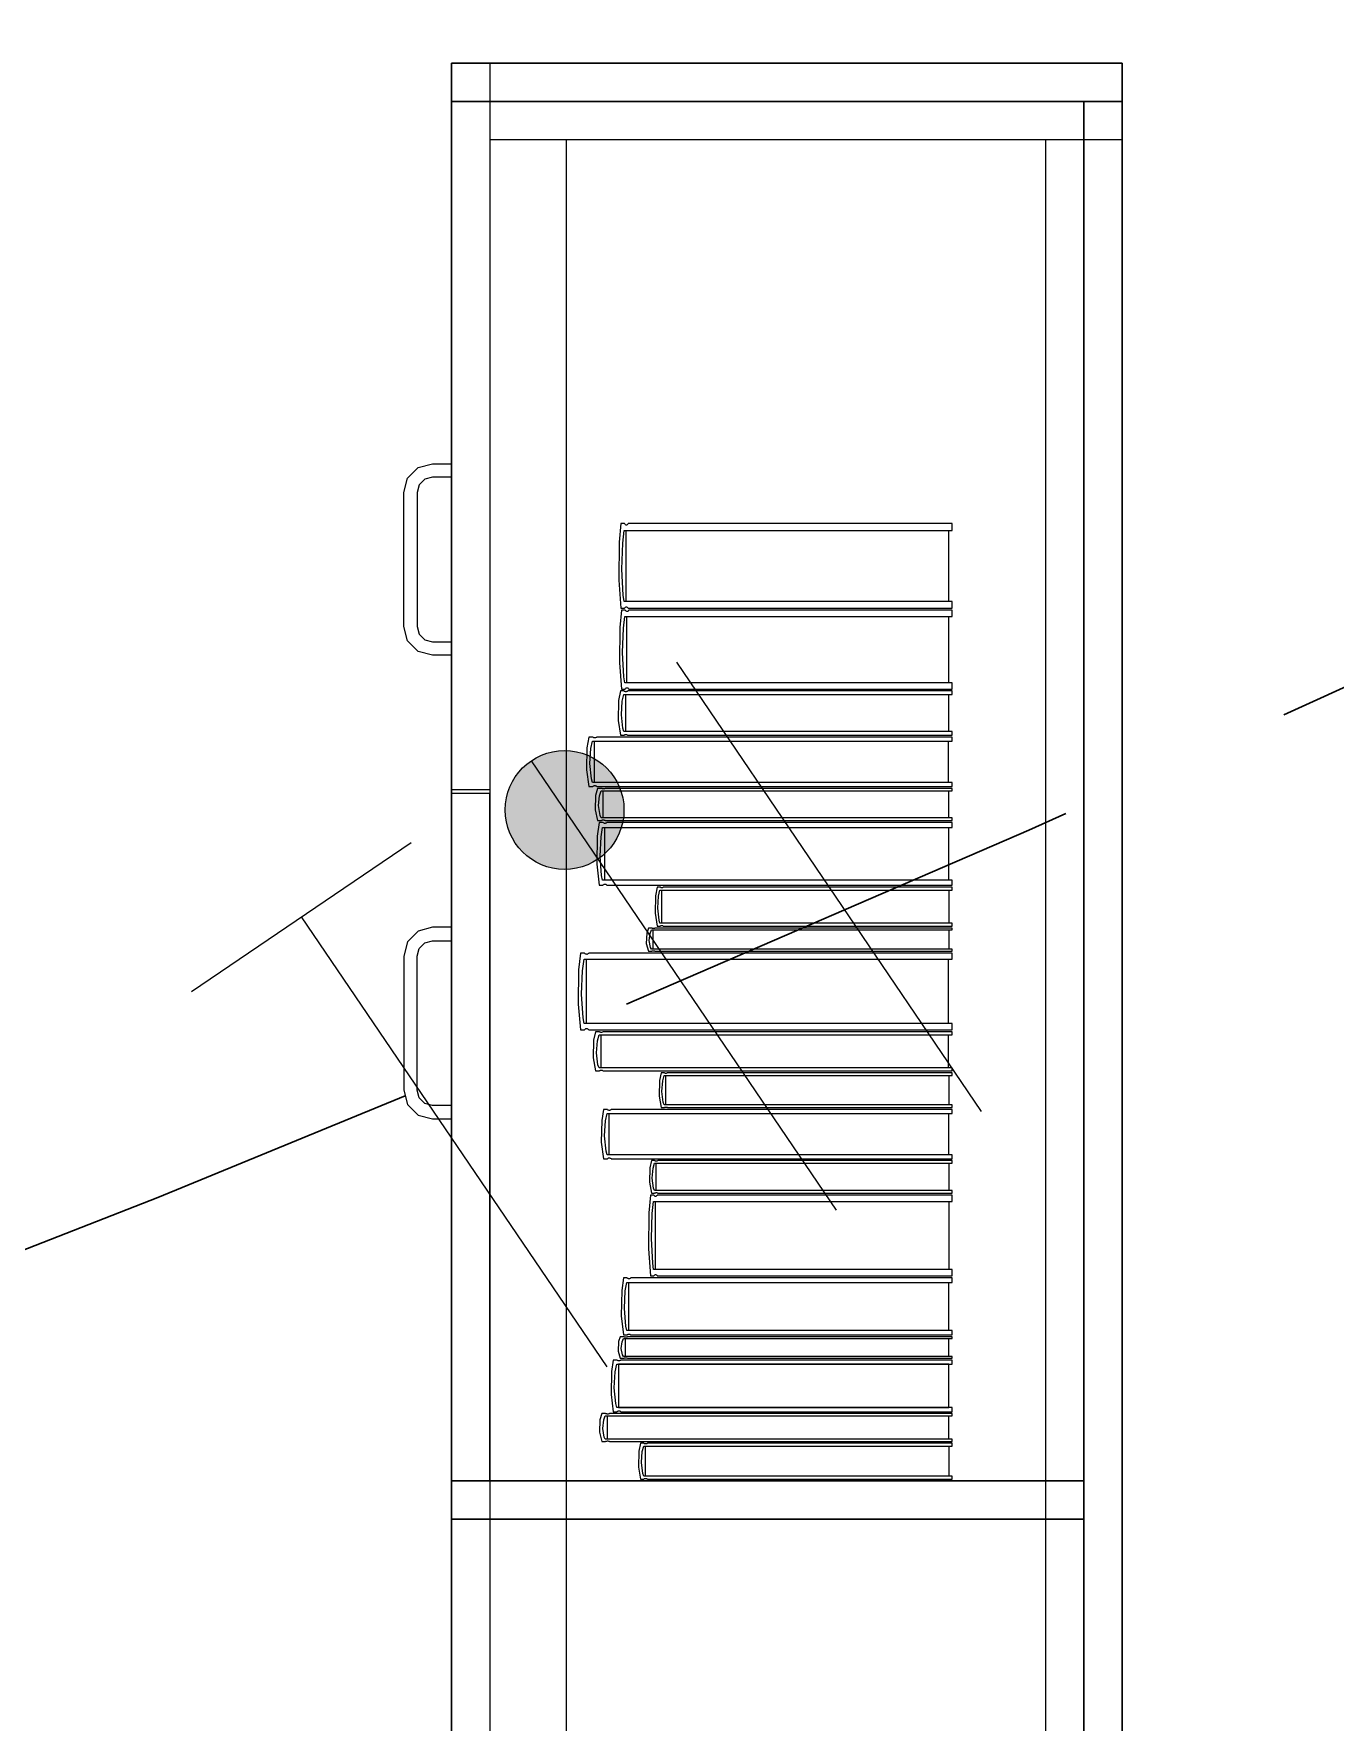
# Model space of a CAD drawing. Header units: inches. Extents: x -19 to 5698, y -728 to 92.
# Drawn here: x 121.877 to 122.556, y 8.459 to 9.34 of the extents above; entities that cross this region are included whole.
import ezdxf

# ---------------------------------------------------------------- set-up
doc = ezdxf.new("R2010")
doc.units = ezdxf.units.IN
doc.header["$MEASUREMENT"] = 0
doc.set_wipeout_variables(frame=1)
for name, pattern in [('HIDDEN', [0.375, 0.25, -0.125]), ('RAYITAS', [0.375, 0.25, -0.125]), ('Wipeout_Contour', [1, 0, -1])]:
    doc.linetypes.add(name, pattern=pattern)
for name, color, linetype, lineweight in [('00 conduct tomacorr', 120, 'HIDDEN', 30), ('T-TECHO-E', 150, 'Continuous', 20), ('TOMACORRIENTE', 22, 'RAYITAS', 9)]:
    doc.layers.add(name, color=color, linetype=linetype, lineweight=lineweight)
doc.layers.add('Interior - Mobiliario', color=7, linetype='Continuous')

# ---------------------------------------------------------------- blocks, each defined once
blk = doc.blocks.new('a')
at = {"layer": 'TOMACORRIENTE', "ltscale": 0.05}
h = blk.add_hatch(color=4, dxfattribs=at)
edge = h.paths.add_edge_path()
edge.add_arc((0, 0.0752), 0.02106, 0, 360)
at = {"layer": 'TOMACORRIENTE', "color": 4}
for p, q in [((-0.14553, 0.09625), (-0.0515, 0.09625)), ((-0.09851, 0.09625), (-0.09851, -0.09657)), ((0, 0.09625), (0, -0.09625)), ((0.06232, -0.09625), (0.06232, 0.09625))]:
    blk.add_line(p, q, dxfattribs=at)
blk.add_circle((0, 0.0752), 0.02106, dxfattribs=at)
blk = doc.blocks.new('CABLE 3FACE')
at = {"layer": 'T-TECHO-E', "rotation": 59.94170052614085}
blk.add_blockref('a', (0, 0), dxfattribs=at)

msp = doc.modelspace()

# ---------------------------------------------------------------- linework, layer by layer
at = {"layer": 'Interior - Mobiliario', "color": 175, "linetype": 'Continuous', "lineweight": 13}
for p, q in [((122.425, 9.305), (122.115, 9.305)), ((122.115, 9.305), (122.115, 7.845)), ((122.425, 7.845), (122.425, 9.305)), ((122.155, 9.285), (122.115, 9.285)), ((122.405, 9.285), (122.155, 9.285)), ((122.07201, 9.1085), (122.0775, 9.11399)), ((122.0775, 9.11399), (122.085, 9.116)), ((122.085, 9.116), (122.095, 9.116)), ((122.095, 9.116), (122.095, 9.109)), ((122.07, 9.101), (122.07201, 9.1085)), ((122.07807, 9.105), (122.077, 9.101)), ((122.081, 9.10793), (122.07807, 9.105)), ((122.085, 9.109), (122.081, 9.10793)), ((122.095, 9.109), (122.085, 9.109)), ((122.07, 9.031), (122.07, 9.101)), ((122.077, 9.101), (122.077, 9.031)), ((122.18338, 9.08473), (122.18243, 9.07504)), ((122.18526, 9.08473), (122.18338, 9.08473)), ((122.18431, 9.07457), (122.18511, 9.08119)), ((122.18511, 9.08119), (122.35634, 9.08119)), ((122.18536, 9.08455), (122.18526, 9.08473)), ((122.18557, 9.08429), (122.18536, 9.08455)), ((122.18581, 9.0841), (122.18557, 9.08429)), ((122.18606, 9.084), (122.18581, 9.0841)), ((122.18597, 9.08119), (122.18597, 9.04408)), ((122.18632, 9.08399), (122.18606, 9.084)), ((122.18657, 9.08407), (122.18632, 9.08399)), ((122.18681, 9.08424), (122.18657, 9.08407)), ((122.18703, 9.08449), (122.18681, 9.08424)), ((122.18717, 9.08473), (122.18703, 9.08449)), ((122.35634, 9.08473), (122.18717, 9.08473)), ((122.35461, 9.04408), (122.35461, 9.08119)), ((122.35634, 9.08119), (122.35634, 9.08473)), ((122.18243, 9.07504), (122.18222, 9.05528)), ((122.18387, 9.06097), (122.18431, 9.07457)), ((122.1846, 9.04743), (122.18387, 9.06097)), ((122.18222, 9.05528), (122.18338, 9.04054)), ((122.18511, 9.04408), (122.1846, 9.04743)), ((122.35634, 9.04408), (122.18511, 9.04408)), ((122.35634, 9.04054), (122.35634, 9.04408)), ((122.18373, 9.03954), (122.18278, 9.03052)), ((122.18338, 9.04054), (122.18526, 9.04054)), ((122.1856, 9.03954), (122.18373, 9.03954)), ((122.18466, 9.03009), (122.18545, 9.03625)), ((122.18526, 9.04054), (122.1854, 9.04078)), ((122.1854, 9.04078), (122.18563, 9.04103)), ((122.18545, 9.03625), (122.35634, 9.03625)), ((122.1857, 9.03938), (122.1856, 9.03954)), ((122.18563, 9.04103), (122.18587, 9.0412)), ((122.18592, 9.03913), (122.1857, 9.03938)), ((122.18587, 9.0412), (122.18612, 9.04128)), ((122.18615, 9.03896), (122.18592, 9.03913)), ((122.18612, 9.04128), (122.18637, 9.04127)), ((122.1864, 9.03886), (122.18615, 9.03896)), ((122.18632, 9.03625), (122.18632, 9.00168)), ((122.18637, 9.04127), (122.18662, 9.04117)), ((122.18666, 9.03885), (122.1864, 9.03886)), ((122.18662, 9.04117), (122.18686, 9.04098)), ((122.18691, 9.03893), (122.18666, 9.03885)), ((122.18686, 9.04098), (122.18708, 9.04071)), ((122.18715, 9.03909), (122.18691, 9.03893)), ((122.18708, 9.04071), (122.18717, 9.04054)), ((122.18737, 9.03932), (122.18715, 9.03909)), ((122.18717, 9.04054), (122.35634, 9.04054)), ((122.18751, 9.03954), (122.18737, 9.03932)), ((122.35634, 9.03954), (122.18751, 9.03954)), ((122.35462, 9.00168), (122.35462, 9.03625)), ((122.35634, 9.03625), (122.35634, 9.03954)), ((122.07201, 9.0235), (122.07, 9.031)), ((122.077, 9.031), (122.07807, 9.027)), ((122.07807, 9.027), (122.081, 9.02407)), ((122.18278, 9.03052), (122.18257, 9.01211)), ((122.18422, 9.01742), (122.18466, 9.03009)), ((122.0775, 9.01801), (122.07201, 9.0235)), ((122.085, 9.016), (122.0775, 9.01801)), ((122.081, 9.02407), (122.085, 9.023)), ((122.085, 9.023), (122.095, 9.023)), ((122.095, 9.023), (122.095, 9.016)), ((122.18494, 9.0048), (122.18422, 9.01742)), ((122.095, 9.016), (122.085, 9.016)), ((122.18257, 9.01211), (122.18373, 8.99838)), ((122.18545, 9.00168), (122.18494, 9.0048)), ((122.35634, 9.00168), (122.18545, 9.00168)), ((122.18574, 8.9986), (122.18597, 8.99884)), ((122.18597, 8.99884), (122.18621, 8.999)), ((122.18621, 8.999), (122.18646, 8.99907)), ((122.18646, 8.99907), (122.18671, 8.99906)), ((122.18671, 8.99906), (122.18696, 8.99897)), ((122.18696, 8.99897), (122.1872, 8.99879)), ((122.1872, 8.99879), (122.18742, 8.99854)), ((122.35634, 8.99838), (122.35634, 9.00168)), ((122.18219, 8.99232), (122.18198, 8.98199)), ((122.18314, 8.99738), (122.18219, 8.99232)), ((122.18502, 8.99738), (122.18314, 8.99738)), ((122.18363, 8.98497), (122.18407, 8.99208)), ((122.18373, 8.99838), (122.1856, 8.99838)), ((122.18407, 8.99208), (122.18487, 8.99554)), ((122.18487, 8.99554), (122.35634, 8.99554)), ((122.18512, 8.99729), (122.18502, 8.99738)), ((122.18534, 8.99715), (122.18512, 8.99729)), ((122.18557, 8.99706), (122.18534, 8.99715)), ((122.18582, 8.997), (122.18557, 8.99706)), ((122.1856, 8.99838), (122.18574, 8.9986)), ((122.18574, 8.99554), (122.18574, 8.97614)), ((122.18608, 8.997), (122.18582, 8.997)), ((122.18633, 8.99704), (122.18608, 8.997)), ((122.18657, 8.99713), (122.18633, 8.99704)), ((122.1868, 8.99726), (122.18657, 8.99713)), ((122.18694, 8.99738), (122.1868, 8.99726)), ((122.35634, 8.99738), (122.18694, 8.99738)), ((122.18742, 8.99854), (122.18751, 8.99838)), ((122.18751, 8.99838), (122.35634, 8.99838)), ((122.35461, 8.97614), (122.35461, 8.99554)), ((122.35634, 8.99554), (122.35634, 8.99738)), ((122.18198, 8.98199), (122.18314, 8.97429)), ((122.18436, 8.97789), (122.18363, 8.98497)), ((122.16665, 8.97329), (122.16561, 8.96765)), ((122.16871, 8.97329), (122.16665, 8.97329)), ((122.16881, 8.97319), (122.16871, 8.97329)), ((122.16905, 8.97303), (122.16881, 8.97319)), ((122.16931, 8.97293), (122.16905, 8.97303)), ((122.16959, 8.97287), (122.16931, 8.97293)), ((122.16987, 8.97286), (122.16959, 8.97287)), ((122.17014, 8.97291), (122.16987, 8.97286)), ((122.17041, 8.97301), (122.17014, 8.97291)), ((122.17065, 8.97315), (122.17041, 8.97301)), ((122.17081, 8.97329), (122.17065, 8.97315)), ((122.35634, 8.97329), (122.17081, 8.97329)), ((122.18314, 8.97429), (122.18502, 8.97429)), ((122.18487, 8.97614), (122.18436, 8.97789)), ((122.35634, 8.97614), (122.18487, 8.97614)), ((122.18502, 8.97429), (122.18516, 8.97442)), ((122.18516, 8.97442), (122.18539, 8.97455)), ((122.18539, 8.97455), (122.18563, 8.97463)), ((122.18563, 8.97463), (122.18588, 8.97468)), ((122.18588, 8.97468), (122.18614, 8.97467)), ((122.18614, 8.97467), (122.18639, 8.97462)), ((122.18639, 8.97462), (122.18662, 8.97452)), ((122.18662, 8.97452), (122.18684, 8.97438)), ((122.18684, 8.97438), (122.18694, 8.97429)), ((122.18694, 8.97429), (122.35634, 8.97429)), ((122.35634, 8.97429), (122.35634, 8.97614)), ((122.35634, 8.97123), (122.35634, 8.97329)), ((122.16561, 8.96765), (122.16537, 8.95613)), ((122.16719, 8.95945), (122.16767, 8.96738)), ((122.16767, 8.96738), (122.16854, 8.97123)), ((122.16854, 8.97123), (122.35634, 8.97123)), ((122.16949, 8.97123), (122.16949, 8.94961)), ((122.35445, 8.94961), (122.35445, 8.97123)), ((122.16537, 8.95613), (122.16665, 8.94755)), ((122.16798, 8.95156), (122.16719, 8.95945)), ((122.095, 8.946), (122.115, 8.946)), ((122.16665, 8.94755), (122.16871, 8.94755)), ((122.16854, 8.94961), (122.16798, 8.95156)), ((122.35634, 8.94961), (122.16854, 8.94961)), ((122.16871, 8.94755), (122.16886, 8.94769)), ((122.16886, 8.94769), (122.16911, 8.94784)), ((122.16911, 8.94784), (122.16937, 8.94793)), ((122.16937, 8.94793), (122.16965, 8.94798)), ((122.16965, 8.94798), (122.16993, 8.94797)), ((122.16993, 8.94797), (122.1702, 8.94792)), ((122.17119, 8.94655), (122.17018, 8.94287)), ((122.1702, 8.94792), (122.17046, 8.94781)), ((122.17046, 8.94781), (122.1707, 8.94765)), ((122.1707, 8.94765), (122.17081, 8.94755)), ((122.17081, 8.94755), (122.35634, 8.94755)), ((122.1732, 8.94655), (122.17119, 8.94655)), ((122.1733, 8.94648), (122.1732, 8.94655)), ((122.17354, 8.94638), (122.1733, 8.94648)), ((122.17379, 8.94631), (122.17354, 8.94638)), ((122.17406, 8.94627), (122.17379, 8.94631)), ((122.17433, 8.94627), (122.17406, 8.94627)), ((122.1746, 8.9463), (122.17433, 8.94627)), ((122.17486, 8.94636), (122.1746, 8.9463)), ((122.1751, 8.94646), (122.17486, 8.94636)), ((122.17525, 8.94655), (122.1751, 8.94646)), ((122.35634, 8.94655), (122.17525, 8.94655)), ((122.35634, 8.94755), (122.35634, 8.94961)), ((122.35634, 8.94521), (122.35634, 8.94655)), ((122.095, 8.944), (122.115, 8.944)), ((122.17018, 8.94287), (122.16994, 8.93538)), ((122.17172, 8.93754), (122.17219, 8.9427)), ((122.17249, 8.9324), (122.17172, 8.93754)), ((122.17219, 8.9427), (122.17304, 8.94521)), ((122.17304, 8.94521), (122.35634, 8.94521)), ((122.17397, 8.94521), (122.17397, 8.93113)), ((122.35449, 8.93113), (122.35449, 8.94521)), ((122.16994, 8.93538), (122.17119, 8.92978)), ((122.172, 8.92878), (122.171, 8.92159)), ((122.17119, 8.92978), (122.1732, 8.92978)), ((122.17401, 8.92878), (122.172, 8.92878)), ((122.17304, 8.93113), (122.17249, 8.9324)), ((122.35634, 8.93113), (122.17304, 8.93113)), ((122.1732, 8.92978), (122.17335, 8.92987)), ((122.17335, 8.92987), (122.17359, 8.92997)), ((122.17359, 8.92997), (122.17385, 8.93003)), ((122.17385, 8.93003), (122.17412, 8.93006)), ((122.17411, 8.92866), (122.17401, 8.92878)), ((122.17434, 8.92846), (122.17411, 8.92866)), ((122.17412, 8.93006), (122.17439, 8.93006)), ((122.1746, 8.92832), (122.17434, 8.92846)), ((122.17439, 8.93006), (122.17466, 8.93002)), ((122.17486, 8.92824), (122.1746, 8.92832)), ((122.17466, 8.93002), (122.17492, 8.92995)), ((122.17492, 8.92995), (122.17515, 8.92985)), ((122.1754, 8.9283), (122.17513, 8.92824)), ((122.17515, 8.92985), (122.17525, 8.92978)), ((122.17525, 8.92978), (122.35634, 8.92978)), ((122.17566, 8.92842), (122.1754, 8.9283)), ((122.1759, 8.92861), (122.17566, 8.92842)), ((122.17605, 8.92878), (122.1759, 8.92861)), ((122.35634, 8.92878), (122.17605, 8.92878)), ((122.35634, 8.92978), (122.35634, 8.93113)), ((122.35634, 8.92616), (122.35634, 8.92878)), ((122.171, 8.92159), (122.17077, 8.90692)), ((122.17253, 8.91115), (122.173, 8.92125)), ((122.173, 8.92125), (122.17385, 8.92616)), ((122.17385, 8.92616), (122.35634, 8.92616)), ((122.17477, 8.92616), (122.17477, 8.89861)), ((122.17513, 8.92824), (122.17486, 8.92824)), ((122.3545, 8.89861), (122.3545, 8.92616)), ((122.1733, 8.9011), (122.17253, 8.91115)), ((122.17077, 8.90692), (122.172, 8.89599)), ((122.172, 8.89599), (122.17401, 8.89599)), ((122.17385, 8.89861), (122.1733, 8.9011)), ((122.35634, 8.89861), (122.17385, 8.89861)), ((122.17401, 8.89599), (122.17416, 8.89616)), ((122.17416, 8.89616), (122.1744, 8.89635)), ((122.1744, 8.89635), (122.17465, 8.89647)), ((122.17465, 8.89647), (122.17492, 8.89653)), ((122.17492, 8.89653), (122.17519, 8.89653)), ((122.17519, 8.89653), (122.17546, 8.89645)), ((122.17546, 8.89645), (122.17571, 8.89631)), ((122.17571, 8.89631), (122.17595, 8.89611)), ((122.17595, 8.89611), (122.17605, 8.89599)), ((122.17605, 8.89599), (122.35634, 8.89599)), ((122.20223, 8.89499), (122.20139, 8.89052)), ((122.20391, 8.89499), (122.20223, 8.89499)), ((122.20306, 8.8903), (122.20377, 8.89336)), ((122.20377, 8.89336), (122.35634, 8.89336)), ((122.20399, 8.89491), (122.20391, 8.89499)), ((122.20419, 8.89478), (122.20399, 8.89491)), ((122.2044, 8.8947), (122.20419, 8.89478)), ((122.20462, 8.89465), (122.2044, 8.8947)), ((122.20454, 8.89336), (122.20454, 8.87624)), ((122.20485, 8.89465), (122.20462, 8.89465)), ((122.20507, 8.89468), (122.20485, 8.89465)), ((122.20529, 8.89476), (122.20507, 8.89468)), ((122.20549, 8.89488), (122.20529, 8.89476)), ((122.20561, 8.89499), (122.20549, 8.89488)), ((122.35634, 8.89499), (122.20561, 8.89499)), ((122.3548, 8.87624), (122.3548, 8.89336)), ((122.35634, 8.89599), (122.35634, 8.89861)), ((122.35634, 8.89336), (122.35634, 8.89499)), ((122.20139, 8.89052), (122.2012, 8.8814)), ((122.20267, 8.88403), (122.20306, 8.8903)), ((122.2012, 8.8814), (122.20223, 8.87461)), ((122.20331, 8.87778), (122.20267, 8.88403)), ((122.20377, 8.87624), (122.20331, 8.87778)), ((122.35634, 8.87624), (122.20377, 8.87624)), ((122.35634, 8.87461), (122.35634, 8.87624)), ((122.0775, 8.87199), (122.07201, 8.8665)), ((122.085, 8.874), (122.0775, 8.87199)), ((122.081, 8.86593), (122.085, 8.867)), ((122.095, 8.874), (122.085, 8.874)), ((122.085, 8.867), (122.095, 8.867)), ((122.095, 8.867), (122.095, 8.874)), ((122.19685, 8.87097), (122.19665, 8.86558)), ((122.19772, 8.87361), (122.19685, 8.87097)), ((122.19944, 8.87361), (122.19772, 8.87361)), ((122.19817, 8.86714), (122.19858, 8.87084)), ((122.19883, 8.86344), (122.19817, 8.86714)), ((122.19858, 8.87084), (122.1993, 8.87264)), ((122.1993, 8.87264), (122.35634, 8.87264)), ((122.19953, 8.87356), (122.19944, 8.87361)), ((122.19973, 8.87349), (122.19953, 8.87356)), ((122.19995, 8.87344), (122.19973, 8.87349)), ((122.20018, 8.87341), (122.19995, 8.87344)), ((122.2001, 8.87264), (122.2001, 8.86253)), ((122.20041, 8.87341), (122.20018, 8.87341)), ((122.20064, 8.87343), (122.20041, 8.87341)), ((122.20086, 8.87347), (122.20064, 8.87343)), ((122.20107, 8.87354), (122.20086, 8.87347)), ((122.2012, 8.87361), (122.20107, 8.87354)), ((122.35634, 8.87361), (122.2012, 8.87361)), ((122.20223, 8.87461), (122.20391, 8.87461)), ((122.20391, 8.87461), (122.20403, 8.87472)), ((122.20403, 8.87472), (122.20423, 8.87483)), ((122.20423, 8.87483), (122.20445, 8.87491)), ((122.20445, 8.87491), (122.20467, 8.87495)), ((122.20467, 8.87495), (122.2049, 8.87494)), ((122.2049, 8.87494), (122.20512, 8.8749)), ((122.20512, 8.8749), (122.20533, 8.87481)), ((122.20533, 8.87481), (122.20553, 8.87469)), ((122.20553, 8.87469), (122.20561, 8.87461)), ((122.20561, 8.87461), (122.35634, 8.87461)), ((122.35476, 8.86253), (122.35476, 8.87264)), ((122.35634, 8.87264), (122.35634, 8.87361)), ((122.07201, 8.8665), (122.07, 8.859)), ((122.07, 8.859), (122.07, 8.789)), ((122.077, 8.859), (122.07807, 8.863)), ((122.077, 8.789), (122.077, 8.859)), ((122.07807, 8.863), (122.081, 8.86593)), ((122.16233, 8.86057), (122.16127, 8.85178)), ((122.16444, 8.86057), (122.16233, 8.86057)), ((122.16455, 8.86041), (122.16444, 8.86057)), ((122.1648, 8.86017), (122.16455, 8.86041)), ((122.16506, 8.86), (122.1648, 8.86017)), ((122.16534, 8.85991), (122.16506, 8.86)), ((122.16563, 8.8599), (122.16534, 8.85991)), ((122.16591, 8.85997), (122.16563, 8.8599)), ((122.16618, 8.86012), (122.16591, 8.85997)), ((122.16643, 8.86035), (122.16618, 8.86012)), ((122.16659, 8.86057), (122.16643, 8.86035)), ((122.35634, 8.86057), (122.16659, 8.86057)), ((122.19665, 8.86558), (122.19772, 8.86157)), ((122.19772, 8.86157), (122.19944, 8.86157)), ((122.1993, 8.86253), (122.19883, 8.86344)), ((122.35634, 8.86253), (122.1993, 8.86253)), ((122.19944, 8.86157), (122.19957, 8.86163)), ((122.19957, 8.86163), (122.19978, 8.8617)), ((122.19978, 8.8617), (122.2, 8.86175)), ((122.2, 8.86175), (122.20023, 8.86177)), ((122.20023, 8.86177), (122.20046, 8.86177)), ((122.20046, 8.86177), (122.20069, 8.86174)), ((122.20069, 8.86174), (122.20091, 8.86169)), ((122.20091, 8.86169), (122.20111, 8.86162)), ((122.20111, 8.86162), (122.2012, 8.86157)), ((122.2012, 8.86157), (122.35634, 8.86157)), ((122.35634, 8.86157), (122.35634, 8.86253)), ((122.35634, 8.85736), (122.35634, 8.86057)), ((122.16127, 8.85178), (122.16103, 8.83387)), ((122.16289, 8.83904), (122.16338, 8.85137)), ((122.16338, 8.85137), (122.16427, 8.85736)), ((122.16427, 8.85736), (122.35634, 8.85736)), ((122.16524, 8.85736), (122.16524, 8.82372)), ((122.3544, 8.82372), (122.3544, 8.85736)), ((122.16103, 8.83387), (122.16233, 8.82052)), ((122.1637, 8.82676), (122.16289, 8.83904)), ((122.16427, 8.82372), (122.1637, 8.82676)), ((122.35634, 8.82372), (122.16427, 8.82372)), ((122.35634, 8.82052), (122.35634, 8.82372)), ((122.16233, 8.82052), (122.16444, 8.82052)), ((122.16444, 8.82052), (122.1646, 8.82073)), ((122.1646, 8.82073), (122.16485, 8.82096)), ((122.16485, 8.82096), (122.16512, 8.82111)), ((122.16512, 8.82111), (122.16541, 8.82118)), ((122.16541, 8.82118), (122.16569, 8.82118)), ((122.16569, 8.82118), (122.16597, 8.82108)), ((122.16597, 8.82108), (122.16624, 8.82091)), ((122.16624, 8.82091), (122.16648, 8.82067)), ((122.16648, 8.82067), (122.16659, 8.82052)), ((122.16659, 8.82052), (122.35634, 8.82052)), ((122.16909, 8.81503), (122.16885, 8.80589)), ((122.1701, 8.81952), (122.16909, 8.81503)), ((122.17213, 8.81952), (122.1701, 8.81952)), ((122.17064, 8.80852), (122.17111, 8.81482)), ((122.17111, 8.81482), (122.17197, 8.81788)), ((122.17197, 8.81788), (122.35634, 8.81788)), ((122.17223, 8.81944), (122.17213, 8.81952)), ((122.17247, 8.81931), (122.17223, 8.81944)), ((122.17272, 8.81922), (122.17247, 8.81931)), ((122.17299, 8.81918), (122.17272, 8.81922)), ((122.1729, 8.81788), (122.1729, 8.8007)), ((122.17327, 8.81917), (122.17299, 8.81918)), ((122.17354, 8.81921), (122.17327, 8.81917)), ((122.1738, 8.81929), (122.17354, 8.81921)), ((122.17404, 8.81941), (122.1738, 8.81929)), ((122.17419, 8.81952), (122.17404, 8.81941)), ((122.35634, 8.81952), (122.17419, 8.81952)), ((122.35448, 8.8007), (122.35448, 8.81788)), ((122.35634, 8.81788), (122.35634, 8.81952)), ((122.16885, 8.80589), (122.1701, 8.79907)), ((122.17141, 8.80225), (122.17064, 8.80852)), ((122.1701, 8.79907), (122.17213, 8.79907)), ((122.17197, 8.8007), (122.17141, 8.80225)), ((122.35634, 8.8007), (122.17197, 8.8007)), ((122.17213, 8.79907), (122.17228, 8.79918)), ((122.17228, 8.79918), (122.17252, 8.79929)), ((122.17252, 8.79929), (122.17278, 8.79937)), ((122.17278, 8.79937), (122.17305, 8.79941)), ((122.17305, 8.79941), (122.17333, 8.7994)), ((122.17333, 8.7994), (122.1736, 8.79936)), ((122.1736, 8.79936), (122.17385, 8.79927)), ((122.17385, 8.79927), (122.17409, 8.79914)), ((122.17409, 8.79914), (122.17419, 8.79907)), ((122.17419, 8.79907), (122.35634, 8.79907)), ((122.20439, 8.79807), (122.20356, 8.79408)), ((122.20604, 8.79807), (122.20439, 8.79807)), ((122.20521, 8.79389), (122.20591, 8.79661)), ((122.20591, 8.79661), (122.35634, 8.79661)), ((122.20613, 8.798), (122.20604, 8.79807)), ((122.20632, 8.79788), (122.20613, 8.798)), ((122.20653, 8.79781), (122.20632, 8.79788)), ((122.20675, 8.79777), (122.20653, 8.79781)), ((122.20667, 8.79661), (122.20667, 8.78133)), ((122.20697, 8.79776), (122.20675, 8.79777)), ((122.20719, 8.79779), (122.20697, 8.79776)), ((122.20741, 8.79786), (122.20719, 8.79779)), ((122.2076, 8.79797), (122.20741, 8.79786)), ((122.20773, 8.79807), (122.2076, 8.79797)), ((122.35634, 8.79807), (122.20773, 8.79807)), ((122.35482, 8.78133), (122.35482, 8.79661)), ((122.35634, 8.79907), (122.35634, 8.8007)), ((122.35634, 8.79661), (122.35634, 8.79807)), ((122.07, 8.789), (122.07201, 8.7815)), ((122.07807, 8.785), (122.077, 8.789)), ((122.20356, 8.79408), (122.20337, 8.78594)), ((122.20483, 8.78829), (122.20521, 8.79389)), ((122.20546, 8.78271), (122.20483, 8.78829)), ((122.07201, 8.7815), (122.0775, 8.77601)), ((122.081, 8.78207), (122.07807, 8.785)), ((122.085, 8.781), (122.081, 8.78207)), ((122.095, 8.781), (122.085, 8.781)), ((122.095, 8.774), (122.095, 8.781)), ((122.17436, 8.77887), (122.17336, 8.77325)), ((122.17634, 8.77887), (122.17436, 8.77887)), ((122.17644, 8.77877), (122.17634, 8.77887)), ((122.17667, 8.77862), (122.17644, 8.77877)), ((122.17692, 8.77851), (122.17667, 8.77862)), ((122.17718, 8.77845), (122.17692, 8.77851)), ((122.17745, 8.77844), (122.17718, 8.77845)), ((122.17771, 8.77849), (122.17745, 8.77844)), ((122.17797, 8.77859), (122.17771, 8.77849)), ((122.1782, 8.77873), (122.17797, 8.77859)), ((122.17835, 8.77887), (122.1782, 8.77873)), ((122.35634, 8.77887), (122.17835, 8.77887)), ((122.20337, 8.78594), (122.20439, 8.77987)), ((122.20439, 8.77987), (122.20604, 8.77987)), ((122.20591, 8.78133), (122.20546, 8.78271)), ((122.35634, 8.78133), (122.20591, 8.78133)), ((122.20604, 8.77987), (122.20617, 8.77997)), ((122.20617, 8.77997), (122.20637, 8.78007)), ((122.20637, 8.78007), (122.20658, 8.78014)), ((122.20658, 8.78014), (122.2068, 8.78018)), ((122.2068, 8.78018), (122.20702, 8.78017)), ((122.20702, 8.78017), (122.20724, 8.78013)), ((122.20724, 8.78013), (122.20745, 8.78005)), ((122.20745, 8.78005), (122.20764, 8.77994)), ((122.20764, 8.77994), (122.20773, 8.77987)), ((122.20773, 8.77987), (122.35634, 8.77987)), ((122.35634, 8.77987), (122.35634, 8.78133)), ((122.35634, 8.77682), (122.35634, 8.77887)), ((122.0775, 8.77601), (122.085, 8.774)), ((122.085, 8.774), (122.095, 8.774)), ((122.17336, 8.77325), (122.17314, 8.76177)), ((122.17488, 8.76508), (122.17534, 8.77298)), ((122.17534, 8.77298), (122.17618, 8.77682)), ((122.17618, 8.77682), (122.35634, 8.77682)), ((122.17709, 8.77682), (122.17709, 8.75527)), ((122.35452, 8.75527), (122.35452, 8.77682)), ((122.17314, 8.76177), (122.17436, 8.75322)), ((122.17564, 8.75722), (122.17488, 8.76508)), ((122.17436, 8.75322), (122.17634, 8.75322)), ((122.17618, 8.75527), (122.17564, 8.75722)), ((122.35634, 8.75527), (122.17618, 8.75527)), ((122.17634, 8.75322), (122.17649, 8.75336)), ((122.17649, 8.75336), (122.17672, 8.7535)), ((122.17672, 8.7535), (122.17697, 8.7536)), ((122.17697, 8.7536), (122.17724, 8.75365)), ((122.17724, 8.75365), (122.17751, 8.75364)), ((122.17751, 8.75364), (122.17777, 8.75358)), ((122.17777, 8.75358), (122.17802, 8.75347)), ((122.17802, 8.75347), (122.17825, 8.75332)), ((122.17825, 8.75332), (122.17835, 8.75322)), ((122.17835, 8.75322), (122.35634, 8.75322)), ((122.19929, 8.75222), (122.19843, 8.74849)), ((122.201, 8.75222), (122.19929, 8.75222)), ((122.20109, 8.75215), (122.201, 8.75222)), ((122.20128, 8.75205), (122.20109, 8.75215)), ((122.2015, 8.75198), (122.20128, 8.75205)), ((122.20241, 8.75203), (122.20219, 8.75197)), ((122.20261, 8.75213), (122.20241, 8.75203)), ((122.20274, 8.75222), (122.20261, 8.75213)), ((122.35634, 8.75222), (122.20274, 8.75222)), ((122.35634, 8.75322), (122.35634, 8.75527)), ((122.35634, 8.75086), (122.35634, 8.75222)), ((122.19843, 8.74849), (122.19824, 8.7409)), ((122.19974, 8.74309), (122.20014, 8.74832)), ((122.20014, 8.74832), (122.20086, 8.75086)), ((122.20086, 8.75086), (122.35634, 8.75086)), ((122.20173, 8.75194), (122.2015, 8.75198)), ((122.20165, 8.75086), (122.20165, 8.7366)), ((122.20196, 8.75193), (122.20173, 8.75194)), ((122.20219, 8.75197), (122.20196, 8.75193)), ((122.35477, 8.7366), (122.35477, 8.75086)), ((122.19824, 8.7409), (122.19929, 8.73524)), ((122.19929, 8.73524), (122.201, 8.73524)), ((122.2004, 8.73788), (122.19974, 8.74309)), ((122.20086, 8.7366), (122.2004, 8.73788)), ((122.35634, 8.7366), (122.20086, 8.7366)), ((122.201, 8.73524), (122.20113, 8.73533)), ((122.20113, 8.73533), (122.20133, 8.73543)), ((122.20133, 8.73543), (122.20155, 8.73549)), ((122.20155, 8.73549), (122.20178, 8.73552)), ((122.20178, 8.73552), (122.20201, 8.73552)), ((122.20201, 8.73552), (122.20224, 8.73548)), ((122.20224, 8.73548), (122.20245, 8.73541)), ((122.20245, 8.73541), (122.20265, 8.7353)), ((122.20265, 8.7353), (122.20274, 8.73524)), ((122.20274, 8.73524), (122.35634, 8.73524)), ((122.35634, 8.73524), (122.35634, 8.7366)), ((122.1989, 8.73424), (122.19804, 8.72498)), ((122.20062, 8.73424), (122.1989, 8.73424)), ((122.19976, 8.72454), (122.20048, 8.73086)), ((122.20048, 8.73086), (122.35634, 8.73086)), ((122.2007, 8.73407), (122.20062, 8.73424)), ((122.2009, 8.73382), (122.2007, 8.73407)), ((122.20112, 8.73364), (122.2009, 8.73382)), ((122.20135, 8.73354), (122.20112, 8.73364)), ((122.20127, 8.73086), (122.20127, 8.69542)), ((122.20158, 8.73353), (122.20135, 8.73354)), ((122.20181, 8.73361), (122.20158, 8.73353)), ((122.20203, 8.73377), (122.20181, 8.73361)), ((122.20223, 8.73401), (122.20203, 8.73377)), ((122.20236, 8.73424), (122.20223, 8.73401)), ((122.35634, 8.73424), (122.20236, 8.73424)), ((122.35477, 8.69542), (122.35477, 8.73086)), ((122.35634, 8.73086), (122.35634, 8.73424)), ((122.19804, 8.72498), (122.19785, 8.70611)), ((122.19936, 8.71156), (122.19976, 8.72454)), ((122.20001, 8.69862), (122.19936, 8.71156)), ((122.19785, 8.70611), (122.1989, 8.69204)), ((122.18475, 8.69104), (122.18381, 8.6845)), ((122.18661, 8.69104), (122.18475, 8.69104)), ((122.18671, 8.69093), (122.18661, 8.69104)), ((122.18692, 8.69075), (122.18671, 8.69093)), ((122.18716, 8.69062), (122.18692, 8.69075)), ((122.18741, 8.69055), (122.18716, 8.69062)), ((122.18766, 8.69054), (122.18741, 8.69055)), ((122.18791, 8.6906), (122.18766, 8.69054)), ((122.18815, 8.69071), (122.18791, 8.6906)), ((122.18837, 8.69088), (122.18815, 8.69071)), ((122.18851, 8.69104), (122.18837, 8.69088)), ((122.35634, 8.69104), (122.18851, 8.69104)), ((122.1989, 8.69204), (122.20062, 8.69204)), ((122.20048, 8.69542), (122.20001, 8.69862)), ((122.35634, 8.69542), (122.20048, 8.69542)), ((122.20062, 8.69204), (122.20075, 8.69227)), ((122.20075, 8.69227), (122.20095, 8.69251)), ((122.20095, 8.69251), (122.20117, 8.69267)), ((122.20117, 8.69267), (122.2014, 8.69275)), ((122.2014, 8.69275), (122.20163, 8.69274)), ((122.20163, 8.69274), (122.20186, 8.69264)), ((122.20186, 8.69264), (122.20207, 8.69246)), ((122.20207, 8.69246), (122.20227, 8.69221)), ((122.20227, 8.69221), (122.20236, 8.69204)), ((122.20236, 8.69204), (122.35634, 8.69204)), ((122.35634, 8.69204), (122.35634, 8.69542)), ((122.35634, 8.68866), (122.35634, 8.69104)), ((122.18381, 8.6845), (122.18359, 8.67116)), ((122.18524, 8.67501), (122.18567, 8.68419)), ((122.18567, 8.68419), (122.18646, 8.68866)), ((122.18646, 8.68866), (122.35634, 8.68866)), ((122.18732, 8.68866), (122.18732, 8.6636)), ((122.35463, 8.6636), (122.35463, 8.68866)), ((122.18595, 8.66586), (122.18524, 8.67501)), ((122.18359, 8.67116), (122.18475, 8.66121)), ((122.18646, 8.6636), (122.18595, 8.66586)), ((122.18213, 8.65777), (122.18191, 8.6528)), ((122.18307, 8.66021), (122.18213, 8.65777)), ((122.18496, 8.66021), (122.18307, 8.66021)), ((122.18357, 8.65423), (122.18401, 8.65766)), ((122.18401, 8.65766), (122.18481, 8.65932)), ((122.18475, 8.66121), (122.18661, 8.66121)), ((122.18481, 8.65932), (122.35634, 8.65932)), ((122.18505, 8.66017), (122.18496, 8.66021)), ((122.18527, 8.6601), (122.18505, 8.66017)), ((122.18551, 8.66005), (122.18527, 8.6601)), ((122.18576, 8.66003), (122.18551, 8.66005)), ((122.18567, 8.65932), (122.18567, 8.64998)), ((122.18602, 8.66002), (122.18576, 8.66003)), ((122.18627, 8.66004), (122.18602, 8.66002)), ((122.18651, 8.66009), (122.18627, 8.66004)), ((122.35634, 8.6636), (122.18646, 8.6636)), ((122.18673, 8.66015), (122.18651, 8.66009)), ((122.18661, 8.66121), (122.18675, 8.66137)), ((122.18688, 8.66021), (122.18673, 8.66015)), ((122.18675, 8.66137), (122.18697, 8.66154)), ((122.35634, 8.66021), (122.18688, 8.66021)), ((122.18697, 8.66154), (122.18721, 8.66165)), ((122.18721, 8.66165), (122.18746, 8.66171)), ((122.18746, 8.66171), (122.18772, 8.6617)), ((122.18772, 8.6617), (122.18796, 8.66163)), ((122.18796, 8.66163), (122.1882, 8.66151)), ((122.1882, 8.66151), (122.18842, 8.66132)), ((122.18842, 8.66132), (122.18851, 8.66121)), ((122.18851, 8.66121), (122.35634, 8.66121)), ((122.35461, 8.64998), (122.35461, 8.65932)), ((122.35634, 8.66121), (122.35634, 8.6636)), ((122.35634, 8.65932), (122.35634, 8.66021)), ((122.17942, 8.64809), (122.17846, 8.64219)), ((122.18135, 8.64809), (122.17942, 8.64809)), ((122.18145, 8.64799), (122.18135, 8.64809)), ((122.18167, 8.64783), (122.18145, 8.64799)), ((122.18191, 8.64771), (122.18167, 8.64783)), ((122.18191, 8.6528), (122.18307, 8.64909)), ((122.18217, 8.64765), (122.18191, 8.64771)), ((122.18243, 8.64764), (122.18217, 8.64765)), ((122.18269, 8.64769), (122.18243, 8.64764)), ((122.18293, 8.6478), (122.18269, 8.64769)), ((122.18316, 8.64795), (122.18293, 8.6478)), ((122.18307, 8.64909), (122.18496, 8.64909)), ((122.18331, 8.64809), (122.18316, 8.64795)), ((122.35634, 8.64809), (122.18331, 8.64809)), ((122.18429, 8.65083), (122.18357, 8.65423)), ((122.18481, 8.64998), (122.18429, 8.65083)), ((122.35634, 8.64998), (122.18481, 8.64998)), ((122.18496, 8.64909), (122.1851, 8.64915)), ((122.1851, 8.64915), (122.18532, 8.64922)), ((122.18532, 8.64922), (122.18556, 8.64926)), ((122.18556, 8.64926), (122.18582, 8.64928)), ((122.18582, 8.64928), (122.18607, 8.64928)), ((122.18607, 8.64928), (122.18632, 8.64925)), ((122.18632, 8.64925), (122.18656, 8.64921)), ((122.18656, 8.64921), (122.18678, 8.64914)), ((122.18678, 8.64914), (122.18688, 8.64909)), ((122.18688, 8.64909), (122.35634, 8.64909)), ((122.35634, 8.64909), (122.35634, 8.64998)), ((122.35634, 8.64594), (122.35634, 8.64809)), ((122.17846, 8.64219), (122.17824, 8.63015)), ((122.17993, 8.63362), (122.18038, 8.64191)), ((122.18038, 8.64191), (122.18119, 8.64594)), ((122.18119, 8.64594), (122.35634, 8.64594)), ((122.35457, 8.64594), (122.18208, 8.64594)), ((122.18208, 8.64594), (122.18208, 8.62332)), ((122.35457, 8.62332), (122.35457, 8.64594)), ((122.17824, 8.63015), (122.17942, 8.62117)), ((122.18067, 8.62536), (122.17993, 8.63362)), ((122.17341, 8.62017), (122.17241, 8.61698)), ((122.1754, 8.62017), (122.17341, 8.62017)), ((122.1755, 8.62011), (122.1754, 8.62017)), ((122.17574, 8.62002), (122.1755, 8.62011)), ((122.17599, 8.61996), (122.17574, 8.62002)), ((122.17625, 8.61993), (122.17599, 8.61996)), ((122.17652, 8.61992), (122.17625, 8.61993)), ((122.17679, 8.61995), (122.17652, 8.61992)), ((122.17704, 8.62001), (122.17679, 8.61995)), ((122.17728, 8.62009), (122.17704, 8.62001)), ((122.17743, 8.62017), (122.17728, 8.62009)), ((122.35634, 8.62017), (122.17743, 8.62017)), ((122.17942, 8.62117), (122.18135, 8.62117)), ((122.18119, 8.62332), (122.18067, 8.62536)), ((122.35634, 8.62332), (122.18119, 8.62332)), ((122.18135, 8.62117), (122.18149, 8.62131)), ((122.18149, 8.62131), (122.18172, 8.62146)), ((122.18172, 8.62146), (122.18197, 8.62157)), ((122.18197, 8.62157), (122.18223, 8.62162)), ((122.18208, 8.62332), (122.35457, 8.62332)), ((122.18223, 8.62162), (122.18249, 8.62161)), ((122.18249, 8.62161), (122.18274, 8.62155)), ((122.18274, 8.62155), (122.18299, 8.62143)), ((122.18299, 8.62143), (122.18321, 8.62127)), ((122.18321, 8.62127), (122.18331, 8.62117)), ((122.18331, 8.62117), (122.35634, 8.62117)), ((122.35634, 8.62117), (122.35634, 8.62332)), ((122.35634, 8.619), (122.35634, 8.62017)), ((122.17241, 8.61698), (122.17219, 8.61049)), ((122.17394, 8.61236), (122.1744, 8.61683)), ((122.1747, 8.60791), (122.17394, 8.61236)), ((122.1744, 8.61683), (122.17524, 8.619)), ((122.17524, 8.619), (122.35634, 8.619)), ((122.17616, 8.619), (122.17616, 8.60681)), ((122.35451, 8.60681), (122.35451, 8.619)), ((122.17219, 8.61049), (122.17341, 8.60565)), ((122.17341, 8.60565), (122.1754, 8.60565)), ((122.17524, 8.60681), (122.1747, 8.60791)), ((122.35634, 8.60681), (122.17524, 8.60681)), ((122.1754, 8.60565), (122.17555, 8.60573)), ((122.17555, 8.60573), (122.17579, 8.60581)), ((122.17579, 8.60581), (122.17605, 8.60586)), ((122.17605, 8.60586), (122.17631, 8.60589)), ((122.17631, 8.60589), (122.17658, 8.60589)), ((122.17658, 8.60589), (122.17685, 8.60585)), ((122.17685, 8.60585), (122.1771, 8.60579)), ((122.1771, 8.60579), (122.17733, 8.6057)), ((122.17733, 8.6057), (122.17743, 8.60565)), ((122.17743, 8.60565), (122.35634, 8.60565)), ((122.19366, 8.60465), (122.19277, 8.60056)), ((122.19543, 8.60465), (122.19366, 8.60465)), ((122.19454, 8.60036), (122.19529, 8.60316)), ((122.19529, 8.60316), (122.35634, 8.60316)), ((122.19552, 8.60457), (122.19543, 8.60465)), ((122.19573, 8.60446), (122.19552, 8.60457)), ((122.19595, 8.60438), (122.19573, 8.60446)), ((122.19619, 8.60434), (122.19595, 8.60438)), ((122.19643, 8.60434), (122.19619, 8.60434)), ((122.19666, 8.60437), (122.19643, 8.60434)), ((122.19689, 8.60444), (122.19666, 8.60437)), ((122.1971, 8.60455), (122.19689, 8.60444)), ((122.19723, 8.60465), (122.1971, 8.60455)), ((122.35634, 8.60465), (122.19723, 8.60465)), ((122.35634, 8.60565), (122.35634, 8.60681)), ((122.35634, 8.60316), (122.35634, 8.60465)), ((122.19277, 8.60056), (122.19257, 8.59222)), ((122.19413, 8.59462), (122.19454, 8.60036))]:
    msp.add_line(p, q, dxfattribs=at)

# ---------------------------------------------------------------- next in the draw order: wipeouts: each hides what was drawn before it
at = {"color": 254, "linetype": 'Wipeout_Contour', "lineweight": 0, "ltscale": 3335.453002}
msp.add_wipeout([(122.095, 8.585), (122.095, 8.565), (122.425, 8.565), (122.425, 8.585)], dxfattribs=at).dxf.layer = 'Interior - Mobiliario'

# ---------------------------------------------------------------- next in the draw order: linework, layer by layer
at = {"layer": 'Interior - Mobiliario', "color": 175, "linetype": 'Continuous', "lineweight": 13}
for p, q in [((122.115, 9.285), (122.115, 7.865)), ((122.155, 7.865), (122.155, 9.285)), ((122.405, 9.285), (122.405, 7.865)), ((122.095, 8.585), (122.095, 8.944)), ((122.115, 8.585), (122.115, 8.944)), ((122.1961, 8.60316), (122.1961, 8.58749)), ((122.35472, 8.58749), (122.35472, 8.60316)), ((122.19481, 8.58891), (122.19413, 8.59462)), ((122.425, 8.585), (122.095, 8.585)), ((122.095, 8.585), (122.095, 8.565)), ((122.095, 8.585), (122.095, 8.565)), ((122.095, 8.585), (122.115, 8.585)), ((122.19257, 8.59222), (122.19366, 8.586)), ((122.19366, 8.586), (122.19543, 8.586)), ((122.19529, 8.58749), (122.19481, 8.58891)), ((122.35634, 8.58749), (122.19529, 8.58749)), ((122.19543, 8.586), (122.19557, 8.5861)), ((122.19557, 8.5861), (122.19578, 8.58621)), ((122.19578, 8.58621), (122.196, 8.58628)), ((122.196, 8.58628), (122.19624, 8.58631)), ((122.19624, 8.58631), (122.19648, 8.58631)), ((122.19648, 8.58631), (122.19671, 8.58627)), ((122.19671, 8.58627), (122.19694, 8.58619)), ((122.19694, 8.58619), (122.19714, 8.58607)), ((122.19714, 8.58607), (122.19723, 8.586)), ((122.19723, 8.586), (122.35634, 8.586)), ((122.35634, 8.586), (122.35634, 8.58749)), ((122.425, 8.565), (122.425, 8.585)), ((122.095, 8.565), (122.425, 8.565)), ((122.095, 8.565), (122.095, 8.206)), ((122.095, 8.565), (122.115, 8.565)), ((122.115, 8.565), (122.115, 8.206))]:
    msp.add_line(p, q, dxfattribs=at)
at = {"layer": 'Interior - Mobiliario', "color": 175, "linetype": 'Continuous', "lineweight": 30}
for p, q in [((122.095, 8.585), (122.425, 8.585)), ((122.095, 8.565), (122.095, 8.585)), ((122.425, 8.565), (122.425, 8.585)), ((122.095, 8.565), (122.425, 8.565))]:
    msp.add_line(p, q, dxfattribs=at)

# ---------------------------------------------------------------- next in the draw order: wipeouts: each hides what was drawn before it
at = {"color": 254, "linetype": 'Wipeout_Contour', "lineweight": 0, "ltscale": 3336.154228}
msp.add_wipeout([(122.425, 9.305), (122.425, 7.845), (122.445, 7.845), (122.445, 9.305)], dxfattribs=at).dxf.layer = 'Interior - Mobiliario'

# ---------------------------------------------------------------- next in the draw order: linework, layer by layer
at = {"layer": 'Interior - Mobiliario', "color": 175, "linetype": 'Continuous', "lineweight": 30}
for p, q in [((122.425, 9.305), (122.445, 9.305)), ((122.425, 7.845), (122.425, 9.305)), ((122.445, 7.845), (122.445, 9.305))]:
    msp.add_line(p, q, dxfattribs=at)
at = {"layer": 'Interior - Mobiliario', "color": 175, "linetype": 'Continuous', "lineweight": 13}
for p, q in [((122.445, 9.305), (122.425, 9.305)), ((122.425, 9.305), (122.425, 7.845)), ((122.445, 7.845), (122.445, 9.305)), ((122.445, 9.285), (122.405, 9.285)), ((122.445, 7.865), (122.445, 9.285)), ((122.425, 8.585), (122.095, 8.585)), ((122.425, 8.565), (122.425, 8.585)), ((122.095, 8.565), (122.425, 8.565))]:
    msp.add_line(p, q, dxfattribs=at)

# ---------------------------------------------------------------- next in the draw order: block references
at = {"layer": '00 conduct tomacorr', "xscale": 1.47256122672843, "yscale": 1.47256122672843, "zscale": 1.47256122672843, "rotation": 334.2204531127684}
msp.add_blockref('CABLE 3FACE', (122.21617, 8.84363), dxfattribs=at)

# ---------------------------------------------------------------- next in the draw order: wipeouts: each hides what was drawn before it
at = {"color": 254, "linetype": 'Wipeout_Contour', "lineweight": 0, "ltscale": 3335.524751}
msp.add_wipeout([(122.095, 9.325), (122.095, 9.305), (122.445, 9.305), (122.445, 9.325)], dxfattribs=at).dxf.layer = 'Interior - Mobiliario'

# ---------------------------------------------------------------- next in the draw order: linework, layer by layer
at = {"layer": '00 conduct tomacorr'}
msp.add_arc((116.77602, 21.62271), 13.88629, 286.741406, 303.044622, dxfattribs=at)
at = {"layer": 'Interior - Mobiliario', "color": 175, "linetype": 'Continuous', "lineweight": 30}
for p, q in [((122.095, 9.325), (122.445, 9.325)), ((122.095, 9.305), (122.095, 9.325)), ((122.445, 9.305), (122.445, 9.325)), ((122.095, 9.305), (122.445, 9.305))]:
    msp.add_line(p, q, dxfattribs=at)
at = {"layer": 'Interior - Mobiliario', "color": 175, "linetype": 'Continuous', "lineweight": 13}
for p, q in [((122.445, 9.325), (122.095, 9.325)), ((122.095, 9.325), (122.095, 9.305)), ((122.095, 9.325), (122.445, 9.325)), ((122.095, 7.825), (122.095, 9.325)), ((122.445, 9.325), (122.115, 9.325)), ((122.115, 9.325), (122.115, 9.285)), ((122.445, 9.305), (122.445, 9.325)), ((122.445, 9.285), (122.445, 9.325)), ((122.445, 9.325), (122.445, 7.825)), ((122.095, 9.305), (122.445, 9.305)), ((122.445, 9.305), (122.095, 9.305)), ((122.095, 9.305), (122.095, 7.845)), ((122.425, 9.305), (122.095, 9.305)), ((122.095, 9.305), (122.095, 7.845)), ((122.095, 9.305), (122.095, 8.946)), ((122.095, 9.305), (122.115, 9.305)), ((122.425, 9.305), (122.115, 9.305)), ((122.115, 9.305), (122.115, 7.845)), ((122.425, 9.305), (122.115, 9.305)), ((122.115, 9.305), (122.115, 7.845)), ((122.115, 9.305), (122.115, 8.946)), ((122.425, 7.845), (122.425, 9.305)), ((122.425, 7.845), (122.425, 9.305)), ((122.425, 7.845), (122.425, 9.305)), ((122.445, 7.845), (122.445, 9.305))]:
    msp.add_line(p, q, dxfattribs=at)

doc.saveas('drawing.dxf')
